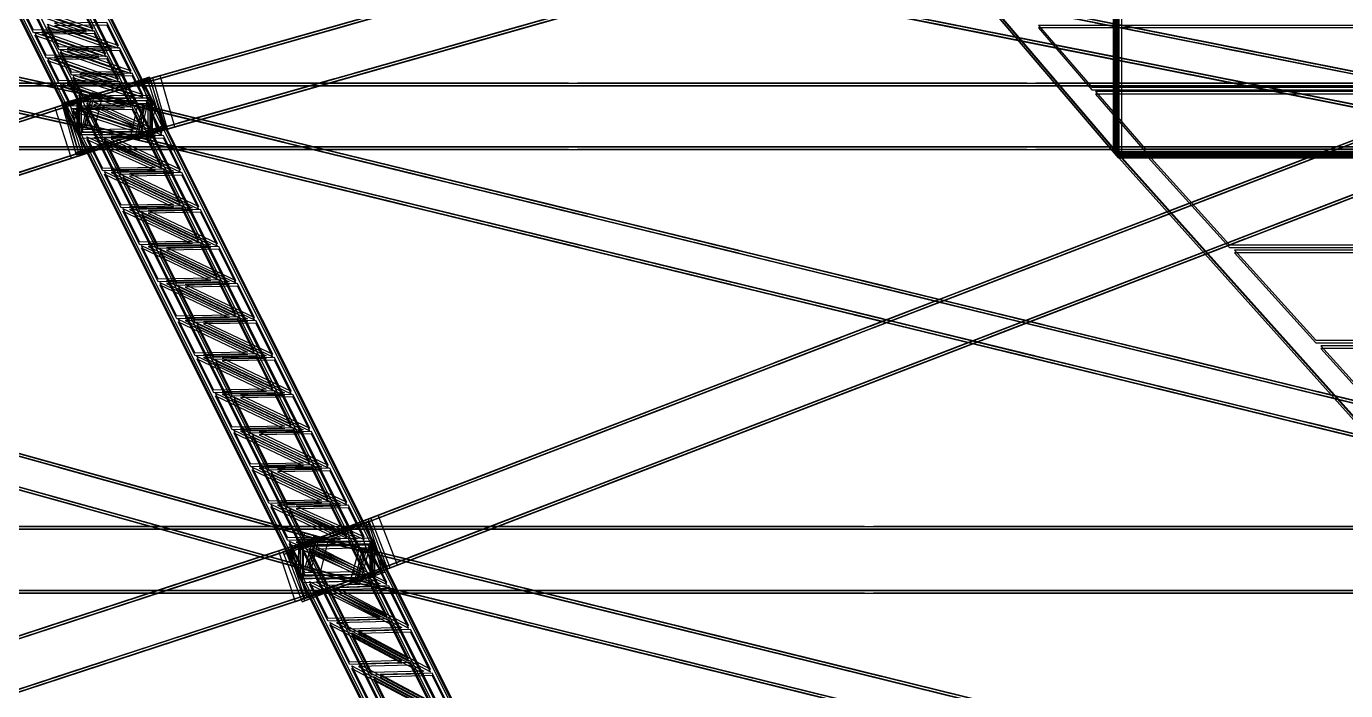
# Model space of a CAD drawing. Header units: millimetres. Extents: x -52000 to 48850, y -48850 to 51750.
# Drawn here: x 7721 to 15635, y -19948 to -15960 of the extents above; entities that cross this region are included whole.
import ezdxf

# ---------------------------------------------------------------- set-up
doc = ezdxf.new("R2010")
doc.units = ezdxf.units.MM
doc.layers.add('D-STR-STRC', color=7, linetype='Continuous', lineweight=25)

msp = doc.modelspace()

# ---------------------------------------------------------------- linework, layer by layer
at = {"layer": 'D-STR-STRC'}
for points in [[(16711.3, -16711.3), (16711.3, -14240.5), (14240.5, -14240.5), (14240.5, -16711.3)], [(16719.9, -16719.9), (16719.9, -14247.8), (14247.8, -14247.8), (14247.8, -16719.9)], [(14256.3, -14256.3), (14256.3, -16729.9), (14276.3, -16729.9), (14276.3, -14256.3)], [(16729.2, -16729.2), (16729.2, -14257), (14257, -14257), (14257, -16729.2)], [(16740.3, -16740.3), (16740.3, -14265.2), (14265.2, -14265.2), (14265.2, -16740.3)], [(16740.3, -16740.3), (16740.3, -14266.9), (14266.9, -14266.9), (14266.9, -16740.3)], [(14271.8, -14271.8), (14271.8, -16749.6), (14291.8, -16749.6), (14291.8, -14271.8)], [(16748.9, -16748.9), (16748.9, -14272.5), (14272.5, -14272.5), (14272.5, -16748.9)], [(7932.5, -16423.8), (8480.1, -16268.3), (14905.4, -14443.7), (14357.8, -14599.2)], [(7936.9, -16439.2), (8484.5, -16283.7), (14909.8, -14459.1), (14362.2, -14614.6)], [(8441.1, -16451.1), (8097.3, -16375.1), (-152.7, -14550.4), (191.1, -14626.5)], [(8444.6, -16435.5), (8100.8, -16359.5), (-149.2, -14534.8), (194.6, -14610.9)], [(16684.6, -16446), (16350.1, -16379.4), (7187.8, -14554.8), (7522.3, -14621.4)], [(16687.8, -16430.3), (16353.3, -16363.7), (7190.9, -14539.1), (7525.4, -14605.7)], [(8469.5, -16388.9), (8030.5, -16393.2), (7118.2, -14568.5), (7557.1, -14564.3)], [(8469.5, -16404.8), (8030.5, -16409), (7118.2, -14584.4), (7557.1, -14580.1)], [(8399.2, -16640.5), (8055.4, -16564.5), (-194.6, -14739.8), (149.2, -14815.9)], [(8402.7, -16624.9), (8058.9, -16548.9), (-191.1, -14724.2), (152.7, -14800.3)], [(8469.5, -16591), (8030.5, -16595.2), (7118.2, -14770.6), (7557.1, -14766.3)], [(8469.5, -16606.8), (8030.5, -16611.1), (7118.2, -14786.4), (7557.1, -14782.2)], [(16646.7, -16636.3), (16312.2, -16569.7), (7149.9, -14745), (7484.4, -14811.6)], [(16649.9, -16620.6), (16315.4, -16554), (7153, -14729.3), (7487.5, -14795.9)], [(8015.5, -16716.3), (8563.1, -16560.8), (14988.5, -14736.1), (14440.9, -14891.6)], [(8019.9, -16731.7), (8567.5, -16576.2), (14992.9, -14751.5), (14445.3, -14907)], [(14271.8, -16733.8), (16749.6, -16733.8), (15560.4, -15544.5), (13260.9, -15544.5)], [(14271.8, -16749.6), (16749.6, -16749.6), (15560.4, -15560.4), (13260.9, -15560.4)], [(9609.3, -15964.3), (10100.8, -15824.7), (10541.4, -15699.6)], [(10223.4, -16089.3), (10714.9, -15949.7), (11155.5, -15824.6)], [(10242.1, -16084), (10682.8, -15958.8), (11174.3, -15819.3)], [(13509.2, -16011.5), (13274.3, -15964.7), (12568, -15824)], [(13512.3, -15995.8), (13277.4, -15949), (12571.1, -15808.3)], [(13519.3, -16013.5), (12813, -15872.8), (12578, -15826)], [(13522.4, -15997.8), (12816.1, -15857.1), (12581.2, -15810.3)], [(14310.6, -15973.2), (14075.7, -15926.5), (13369.4, -15785.8)], [(14320.7, -15975.3), (13614.4, -15834.6), (13379.5, -15787.8)], [(8078.7, -15979.8), (7764.4, -15982.8), (7695.3, -15844.6)], [(8078.7, -15995.6), (7764.4, -15998.6), (7695.3, -15860.4)], [(8120.4, -15973.1), (8051.3, -15834.9), (7737.1, -15837.9)], [(8120.4, -15988.9), (8051.3, -15850.7), (7737.1, -15853.8)], [(9069.5, -16101), (9561, -15961.4), (10001.6, -15836.3)], [(9073.8, -16116.4), (9565.3, -15976.8), (10006, -15851.6)], [(9088.2, -16095.6), (9528.8, -15970.5), (10020.3, -15830.9)], [(9092.6, -16111), (9533.2, -15985.9), (10024.7, -15846.3)], [(10227.8, -16104.7), (10719.3, -15965.1), (11159.9, -15840)], [(10246.5, -16099.4), (10687.2, -15974.2), (11178.6, -15834.7)], [(8196.5, -16125.1), (8127.4, -15986.9), (7813.1, -15990)], [(8230.7, -16081.8), (7916.5, -16084.9), (7847.4, -15946.7)], [(8230.7, -16097.7), (7916.5, -16100.7), (7847.4, -15962.5)], [(8272.5, -16075.2), (8203.4, -15937), (7889.2, -15940)], [(8272.5, -16091), (8203.4, -15952.8), (7889.2, -15955.9)], [(8552.8, -16247.7), (8993.4, -16122.6), (9484.9, -15983)], [(9688, -16241.3), (10179.5, -16101.8), (10620.1, -15976.6)], [(9706.7, -16236), (10147.3, -16110.9), (10638.8, -15971.3)], [(9711.1, -16251.4), (10151.7, -16126.3), (10643.2, -15986.7)], [(14272.7, -16163.5), (14037.8, -16116.7), (13331.5, -15976.1)], [(14275.8, -16147.8), (14040.9, -16101), (13334.6, -15960.4)], [(14282.8, -16165.5), (13576.5, -16024.9), (13341.6, -15978.1)], [(14285.9, -16149.8), (13579.6, -16009.2), (13344.7, -15962.4)], [(14113, -16324.5), (16151.2, -16324.5), (15784.8, -15953.8), (13793.6, -15953.8)], [(14113, -16340.3), (16151.2, -16340.3), (15784.8, -15969.6), (13793.6, -15969.6)], [(15074.1, -16125.3), (14839.2, -16078.5), (14132.9, -15937.9)], [(15077.3, -16109.6), (14842.3, -16062.8), (14136, -15922.2)], [(15084.2, -16127.3), (14377.9, -15986.6), (14143, -15939.9)], [(15087.4, -16111.6), (14381.1, -15971), (14146.1, -15924.2)], [(8154.7, -16131.8), (7840.4, -16134.8), (7771.4, -15996.7)], [(8154.7, -16147.7), (7840.4, -16150.7), (7771.4, -16012.5)], [(8196.5, -16141), (8127.4, -16002.8), (7813.1, -16005.8)], [(8534, -16253), (9025.5, -16113.4), (9466.2, -15988.3)], [(8538.4, -16268.4), (9029.9, -16128.8), (9470.5, -16003.7)], [(8557.1, -16263.1), (8997.8, -16138), (9489.3, -15998.4)], [(9692.3, -16256.7), (10183.8, -16117.2), (10624.5, -15992)], [(8272.5, -16277.2), (8203.4, -16139), (7889.2, -16142)], [(8306.7, -16233.9), (7992.5, -16236.9), (7923.4, -16098.7)], [(8306.7, -16249.7), (7992.5, -16252.8), (7923.4, -16114.6)], [(8348.5, -16227.2), (8279.4, -16089), (7965.2, -16092.1)], [(8348.5, -16243.1), (8279.4, -16104.9), (7965.2, -16107.9)], [(8030.5, -16396), (8490.1, -16265.5), (8930.7, -16140.4)], [(8049.2, -16390.7), (8489.8, -16265.6), (8949.4, -16135)], [(9152.5, -16393.4), (9644, -16253.8), (10084.7, -16128.7)], [(9156.9, -16408.8), (9648.4, -16269.2), (10089, -16144.1)], [(9171.2, -16388.1), (9611.9, -16262.9), (10103.4, -16123.4)], [(9175.6, -16403.5), (9616.3, -16278.3), (10107.7, -16138.8)], [(15036.3, -16315.6), (14801.3, -16268.8), (14095, -16128.1)], [(15039.4, -16299.9), (14804.4, -16253.1), (14098.1, -16112.4)], [(15046.3, -16317.6), (14340, -16176.9), (14105.1, -16130.1)], [(15049.5, -16301.9), (14343.2, -16161.2), (14108.2, -16114.4)], [(15837.7, -16277.4), (15602.7, -16230.6), (14896.4, -16089.9)], [(15840.8, -16261.7), (15605.8, -16214.9), (14899.6, -16074.2)], [(15847.8, -16279.4), (15141.5, -16138.7), (14906.5, -16091.9)], [(15850.9, -16263.7), (15144.6, -16123), (14909.6, -16076.2)], [(8321.8, -16408.3), (8080.3, -16354.9), (7484.6, -16223.2)], [(8230.7, -16283.9), (7916.5, -16286.9), (7847.4, -16148.7)], [(8230.7, -16299.7), (7916.5, -16302.7), (7847.4, -16164.6)], [(8272.5, -16293), (8203.4, -16154.8), (7889.2, -16157.9)], [(8034.8, -16411.4), (8494.4, -16280.9), (8935.1, -16155.8)], [(8053.6, -16406.1), (8494.2, -16281), (8953.8, -16150.4)], [(-308.1, -19094.4), (209.8, -18927.3), (8459.8, -16264.2), (7941.9, -16431.3)], [(-303.1, -19109.7), (214.7, -18942.5), (8464.7, -16279.4), (7946.9, -16446.5)], [(5527.5, -16300), (5527.5, -16300), (8222.5, -16300), (8222.5, -16300)], [(7323.1, -16631.1), (7924.2, -16437), (8340.9, -16302.5)], [(7337, -16626.6), (7753.7, -16492.1), (8354.7, -16298.1)], [(8318.3, -16424), (8076.8, -16370.6), (7481.1, -16238.8)], [(8331.2, -16426.8), (7735.5, -16295.1), (7494, -16241.6)], [(8334.7, -16411.2), (7739, -16279.4), (7497.5, -16226)], [(7891.8, -16447.5), (7990.1, -16752), (8508, -16584.9), (8409.7, -16280.3)], [(8306.7, -16435.9), (7992.5, -16439), (7923.4, -16300.8)], [(7932.5, -16423.8), (8019.9, -16731.7), (8567.5, -16576.2), (8480.1, -16268.3)], [(7941.9, -16431.3), (8040.2, -16735.8), (8558.1, -16568.7), (8459.8, -16264.2)], [(8348.5, -16429.2), (8279.4, -16291.1), (7965.2, -16294.1)], [(7976.5, -16411.4), (8063.9, -16719.2), (8611.5, -16563.7), (8524.1, -16255.8)], [(8377.7, -16375.9), (8063.5, -16378.9), (7999.4, -16250.8)], [(8377.7, -16391.7), (8063.5, -16394.8), (7999.4, -16266.6)], [(8419.5, -16369.2), (8355.4, -16241.1), (8041.2, -16244.1)], [(8419.5, -16385.1), (8355.4, -16256.9), (8041.2, -16260)], [(8277.5, -16300), (8277.5, -16300), (10972.5, -16300), (10972.5, -16300)], [(8443.6, -16269.4), (8541.9, -16573.9), (8558.1, -16568.7), (8459.8, -16264.2)], [(8463, -16273.2), (8550.4, -16581), (8567.5, -16576.2), (8480.1, -16268.3)], [(8617.1, -16545.5), (9108.6, -16405.9), (9549.2, -16280.7)], [(8621.4, -16560.8), (9112.9, -16421.3), (9553.6, -16296.1)], [(8635.8, -16540.1), (9076.4, -16415), (9567.9, -16275.4)], [(8640.2, -16555.5), (9080.8, -16430.4), (9572.3, -16290.8)], [(9260.2, -19115.4), (9788, -18912.2), (16706.4, -16249.1), (16178.6, -16452.3)], [(9265.9, -19130.3), (9793.8, -18927.2), (16712.2, -16264), (16184.3, -16467.2)], [(11027.5, -16300), (11027.5, -16300), (13722.5, -16300), (13722.5, -16300)], [(13777.5, -16300), (13777.5, -16300), (16400, -16300), (16400, -16300)], [(15799.8, -16467.6), (15564.8, -16420.8), (14858.5, -16280.2)], [(15802.9, -16451.9), (15568, -16405.1), (14861.7, -16264.5)], [(15809.9, -16469.6), (15103.6, -16329), (14868.6, -16282.2)], [(15813, -16453.9), (15106.7, -16313.3), (14871.7, -16266.5)], [(-16500, -16316), (-16500, -16316), (16500, -16316), (16500, -16316)], [(9770.3, -19123.2), (9440.4, -19031.5), (-141.1, -16368.4), (188.8, -16460.1)], [(9774.6, -19107.8), (9444.7, -19016.1), (-136.8, -16353), (193.1, -16444.7)], [(5527.5, -16316), (5527.5, -16316), (8222.5, -16316), (8222.5, -16316)], [(7328, -16646.3), (7929.1, -16452.3), (8345.8, -16317.8)], [(7341.9, -16641.8), (7758.6, -16507.3), (8359.7, -16313.3)], [(8306.7, -16451.8), (7992.5, -16454.8), (7923.4, -16316.6)], [(8348.5, -16445.1), (8279.4, -16306.9), (7965.2, -16309.9)], [(8346, -16628.8), (8391.4, -16423.7), (8047.5, -16347.7), (8002.2, -16552.7)], [(8462.5, -16592.9), (8462.5, -16375.1), (8023.6, -16379.3), (8023.6, -16597.2)], [(8071.8, -16568.1), (8117.1, -16363.1), (8100.8, -16359.5), (8055.4, -16564.5)], [(8399.2, -16640.5), (8444.6, -16435.5), (8100.8, -16359.5), (8055.4, -16564.5)], [(8081.1, -16566.9), (8130.9, -16362.9), (8115.8, -16359.2), (8066, -16563.2)], [(8384.2, -16640.8), (8434, -16436.8), (8115.8, -16359.2), (8066, -16563.2)], [(19343.4, -19115.5), (19025.1, -19037.8), (8112, -16374.7), (8430.2, -16452.4)], [(19347.1, -19100), (19028.9, -19022.3), (8115.8, -16359.2), (8434, -16436.8)], [(8445, -16655.7), (8494.8, -16451.7), (8176.6, -16374), (8126.8, -16578)], [(8277.5, -16316), (8277.5, -16316), (10972.5, -16316), (10972.5, -16316)], [(11027.5, -16316), (11027.5, -16316), (13722.5, -16316), (13722.5, -16316)], [(13777.5, -16316), (13777.5, -16316), (16400, -16316), (16400, -16316)], [(14433.3, -16696.1), (16518.5, -16696.1), (16176.6, -16350.2), (14135.2, -16350.2)], [(14433.3, -16712), (16518.5, -16712), (16176.6, -16366.1), (14135.2, -16366.1)], [(8276.4, -16613.4), (8034.9, -16560), (7439.2, -16428.2)], [(8279.9, -16597.8), (8038.4, -16544.4), (7442.7, -16412.6)], [(8289.3, -16616.2), (7693.6, -16484.5), (7452.1, -16431.1)], [(8292.8, -16600.6), (7697.1, -16468.9), (7455.6, -16415.4)], [(7932.5, -16423.8), (8019.9, -16731.7), (8037, -16726.8), (7949.6, -16419)], [(7941.9, -16431.3), (8040.2, -16735.8), (8056.4, -16730.6), (7958.1, -16426.1)], [(8377.7, -16577.9), (8063.5, -16581), (7999.4, -16452.8)], [(8469.5, -16606.8), (8469.5, -16388.9), (8030.5, -16393.2), (8030.5, -16611.1)], [(8050.5, -16610.9), (8050.5, -16393), (8030.5, -16393.2), (8030.5, -16611.1)], [(9800.6, -19051.2), (9362.5, -19058.9), (8031, -16395.8), (8469, -16388.1)], [(8469, -16604.2), (8469, -16388.1), (8031, -16395.8), (8031, -16611.9)], [(8050.9, -16611.5), (8050.9, -16395.4), (8031, -16395.8), (8031, -16611.9)], [(9800.6, -19067), (9362.5, -19074.6), (8031, -16411.5), (8469, -16403.8)], [(8478.3, -16622.8), (8478.3, -16406.7), (8040.3, -16414.4), (8040.3, -16630.5)], [(8419.5, -16571.2), (8355.4, -16443.1), (8041.2, -16446.1)], [(8419.5, -16587.1), (8355.4, -16459), (8041.2, -16462)], [(8492.8, -16606.4), (8179.2, -16611.9), (8084.3, -16422)], [(8492.8, -16622.1), (8179.2, -16627.6), (8084.3, -16437.8)], [(8113.5, -16688.5), (8573.1, -16557.9), (9013.8, -16432.8)], [(8117.9, -16703.8), (8577.5, -16573.3), (9018.1, -16448.2)], [(8533.4, -16597.2), (8438.5, -16407.4), (8124.9, -16412.9)], [(8533.4, -16613), (8438.5, -16423.1), (8124.9, -16428.6)], [(8132.2, -16683.1), (8572.9, -16558), (9032.5, -16427.5)], [(8136.6, -16698.5), (8577.2, -16573.4), (9036.9, -16442.9)], [(9258.5, -16654.5), (9035, -16600), (8230.4, -16403.6)], [(9262.3, -16639), (9038.8, -16584.4), (8234.2, -16388.1)], [(9265.3, -16656.1), (8460.7, -16459.8), (8237.2, -16405.3)], [(9269.1, -16640.6), (8464.5, -16444.3), (8241, -16389.7)], [(8384.2, -16640.8), (8434, -16436.8), (8418.9, -16433.1), (8369.1, -16637.1)], [(8399.2, -16640.5), (8444.6, -16435.5), (8428.2, -16431.9), (8382.9, -16636.9)], [(8469, -16604.2), (8469, -16388.1), (8449.1, -16388.5), (8449.1, -16604.6)], [(8469.5, -16606.8), (8469.5, -16388.9), (8449.5, -16389.1), (8449.5, -16607)], [(16521.8, -16611.4), (16286.9, -16564.6), (15622.1, -16432.2)], [(16524.9, -16595.7), (16290, -16548.9), (15625.2, -16416.5)], [(16531.9, -16613.4), (15867.1, -16481), (15632.2, -16434.2)], [(9722.7, -19294.7), (9392.8, -19203), (-188.8, -16539.9), (141.1, -16631.6)], [(8377.7, -16593.8), (8063.5, -16596.8), (7999.4, -16468.7)], [(9369.4, -19399.1), (9897.2, -19195.9), (16815.7, -16532.8), (16287.8, -16736)], [(15090.2, -16871.2), (15623, -16666.1), (16047.8, -16502.6)], [(15095.9, -16886.2), (15628.8, -16681.1), (16053.5, -16517.6)], [(15107.6, -16864.5), (15532.4, -16701), (16065.3, -16495.9)], [(15113.4, -16879.5), (15538.1, -16716), (16071, -16510.8)], [(-214.7, -19383.7), (303.1, -19216.6), (8553.1, -16553.5), (8035.3, -16720.6)], [(-209.8, -19399), (308.1, -19231.8), (8558.1, -16568.7), (8040.2, -16735.8)], [(9718.4, -19310.1), (9388.5, -19218.4), (-193.1, -16555.3), (136.8, -16647)], [(7416.5, -16920.4), (8017.6, -16726.3), (8434.3, -16591.8)], [(7421.4, -16935.6), (8022.5, -16741.6), (8439.2, -16607.1)], [(7430.4, -16915.9), (7847.1, -16781.4), (8448.1, -16587.4)], [(7435.3, -16931.1), (7852, -16796.6), (8453, -16602.6)], [(9800.6, -19251.7), (9362.5, -19259.3), (8031, -16596.2), (8469, -16588.5)], [(9800.6, -19267.4), (9362.5, -19275), (8031, -16611.9), (8469, -16604.2)], [(19297.4, -19304), (18979.1, -19226.3), (8066, -16563.2), (8384.2, -16640.8)], [(19301.2, -19288.4), (18982.9, -19210.8), (8069.8, -16547.6), (8388, -16625.3)], [(8533.4, -16797.7), (8438.5, -16607.8), (8124.9, -16613.3)], [(9212.5, -16843), (8989, -16788.4), (8184.5, -16592.1)], [(9216.3, -16827.4), (8992.8, -16772.9), (8188.2, -16576.5)], [(9219.3, -16844.6), (8414.7, -16648.3), (8191.2, -16593.7)], [(9223.1, -16829.1), (8418.5, -16632.7), (8195, -16578.2)], [(8644.4, -16819.2), (8542.7, -16615.9), (8229.1, -16621.3)], [(10168, -16876.4), (9944.4, -16821.9), (9095.8, -16614.8)], [(10171.7, -16860.9), (9948.2, -16806.3), (9099.6, -16599.2)], [(10174.7, -16878.1), (9326.1, -16671), (9102.5, -16616.4)], [(10178.5, -16862.5), (9329.9, -16655.4), (9106.3, -16600.9)], [(9375.1, -19414), (9903, -19210.9), (16821.4, -16547.7), (16293.6, -16750.9)], [(-16500, -16684), (-16500, -16684), (16500, -16684), (16500, -16684)], [(5527.5, -16684), (5527.5, -16684), (8222.5, -16684), (8222.5, -16684)], [(8492.8, -16806.8), (8179.2, -16812.3), (8084.3, -16622.5)], [(8492.8, -16822.5), (8179.2, -16828), (8084.3, -16638.2)], [(8533.4, -16813.4), (8438.5, -16623.5), (8124.9, -16629)], [(8603.8, -16828.3), (8290.1, -16833.8), (8188.5, -16630.5)], [(8603.8, -16844), (8290.1, -16849.5), (8188.5, -16646.2)], [(8644.4, -16834.9), (8542.7, -16631.6), (8229.1, -16637)], [(8277.5, -16684), (8277.5, -16684), (10972.5, -16684), (10972.5, -16684)], [(11027.5, -16684), (11027.5, -16684), (13722.5, -16684), (13722.5, -16684)], [(13777.5, -16684), (13777.5, -16684), (16400, -16684), (16400, -16684)], [(5527.5, -16700), (5527.5, -16700), (8222.5, -16700), (8222.5, -16700)], [(8277.5, -16700), (8277.5, -16700), (10972.5, -16700), (10972.5, -16700)], [(11027.5, -16700), (11027.5, -16700), (13722.5, -16700), (13722.5, -16700)], [(13777.5, -16700), (13777.5, -16700), (16400, -16700), (16400, -16700)], [(16823.6, -19581.5), (19597.2, -19581.5), (16729.9, -16714.2), (14256.3, -16714.2)], [(16823.6, -19597.2), (19597.2, -19597.2), (16729.9, -16729.9), (14256.3, -16729.9)], [(14939.1, -17271.1), (17102.6, -17271.1), (16566.3, -16730.8), (14451.2, -16730.8)], [(14939.1, -17286.8), (17102.6, -17286.8), (16566.3, -16746.5), (14451.2, -16746.5)], [(14513.6, -17093.2), (15046.5, -16888.1), (15471.3, -16724.6)], [(14519.4, -17108.1), (15052.3, -16903), (15477, -16739.5)], [(14531.1, -17086.4), (14955.9, -16922.9), (15488.7, -16717.8)], [(14536.9, -17101.4), (14961.6, -16937.9), (15494.5, -16732.8)], [(6729, -17142.3), (7366.4, -16936.5), (7783.1, -16802)], [(6733.9, -17157.5), (7371.3, -16951.8), (7788, -16817.3)], [(6742.9, -17137.8), (7159.6, -17003.3), (7797, -16797.6)], [(6747.8, -17153), (7164.5, -17018.5), (7801.9, -16812.8)], [(8603.8, -17028.7), (8290.1, -17034.2), (8188.5, -16830.9)], [(8603.8, -17044.5), (8290.1, -17049.9), (8188.5, -16846.6)], [(8644.4, -17019.6), (8542.7, -16816.3), (8229.1, -16821.7)], [(8644.4, -17035.3), (8542.7, -16832), (8229.1, -16837.5)], [(8714.7, -17050.3), (8401.1, -17055.7), (8299.5, -16852.4)], [(8755.4, -17041.1), (8653.7, -16837.8), (8340.1, -16843.3)], [(8755.4, -17056.8), (8653.7, -16853.5), (8340.1, -16859)], [(10122, -17064.9), (9898.4, -17010.3), (9049.8, -16803.3)], [(10125.8, -17049.4), (9902.2, -16994.8), (9053.6, -16787.7)], [(10128.7, -17066.5), (9280.1, -16859.4), (9056.5, -16804.9)], [(10132.5, -17051), (9283.9, -16843.9), (9060.3, -16789.4)], [(11077.4, -17098.4), (10853.8, -17043.8), (10005.2, -16836.7)], [(11081.2, -17082.8), (10857.6, -17028.3), (10009, -16821.2)], [(11084.1, -17100), (10235.5, -16892.9), (10012, -16838.4)], [(11087.9, -17084.5), (10239.3, -16877.4), (10015.8, -16822.8)], [(15199.4, -17154.9), (15732.3, -16949.8), (16157, -16786.3)], [(15205.1, -17169.9), (15738, -16964.8), (16162.7, -16801.3)], [(15216.9, -17148.2), (15641.6, -16984.7), (16174.5, -16779.6)], [(15222.6, -17163.2), (15647.3, -16999.7), (16180.2, -16794.5)], [(8714.7, -17066), (8401.1, -17071.5), (8299.5, -16868.1)], [(11035.2, -17271.3), (10811.7, -17216.7), (9963, -17009.6)], [(11041.9, -17272.9), (10193.3, -17065.8), (9969.8, -17011.3)], [(13937.1, -17315.1), (14470, -17110), (14894.7, -16946.5)], [(13942.9, -17330), (14475.7, -17124.9), (14900.5, -16961.4)], [(13954.6, -17308.4), (14379.3, -17144.9), (14912.2, -16939.8)], [(13960.3, -17323.3), (14385.1, -17159.8), (14917.9, -16954.7)], [(14622.9, -17376.9), (15155.7, -17171.8), (15580.5, -17008.3)], [(14640.3, -17370.2), (15065.1, -17206.7), (15597.9, -17001.5)], [(8714.7, -17250.7), (8401.1, -17256.1), (8299.5, -17052.8)], [(8714.7, -17266.4), (8401.1, -17271.9), (8299.5, -17068.5)], [(8755.4, -17241.5), (8653.7, -17038.2), (8340.1, -17043.7)], [(8755.4, -17257.2), (8653.7, -17053.9), (8340.1, -17059.4)], [(8825.7, -17272.2), (8512.1, -17277.7), (8410.4, -17074.3)], [(8825.7, -17287.9), (8512.1, -17293.4), (8410.4, -17090.1)], [(8866.3, -17263), (8764.7, -17059.7), (8451, -17065.2)], [(8866.3, -17278.7), (8764.7, -17075.4), (8451, -17080.9)], [(11031.4, -17286.8), (10807.9, -17232.3), (9959.2, -17025.2)], [(11038.1, -17288.5), (10189.5, -17081.4), (9966, -17026.8)], [(11986.8, -17320.3), (11763.3, -17265.7), (10914.6, -17058.6)], [(11990.6, -17304.7), (11767.1, -17250.2), (10918.4, -17043.1)], [(11993.5, -17321.9), (11144.9, -17114.8), (10921.4, -17060.3)], [(11997.3, -17306.4), (11148.7, -17099.3), (10925.2, -17044.7)], [(14628.6, -17391.8), (15161.5, -17186.7), (15586.2, -17023.2)], [(14646.1, -17385.1), (15070.8, -17221.6), (15603.7, -17016.5)], [(13360.6, -17537), (13893.4, -17331.9), (14318.2, -17168.4)], [(13378, -17530.3), (13802.8, -17366.8), (14335.6, -17161.7)], [(11940.8, -17508.8), (11717.3, -17454.2), (10868.7, -17247.1)], [(11944.6, -17493.2), (11721.1, -17438.7), (10872.4, -17231.6)], [(11947.6, -17510.4), (11098.9, -17303.3), (10875.4, -17248.8)], [(11951.3, -17494.9), (11102.7, -17287.8), (10879.2, -17233.2)], [(13366.3, -17552), (13899.2, -17346.8), (14323.9, -17183.3)], [(13383.8, -17545.2), (13808.5, -17381.7), (14341.4, -17176.6)], [(14046.3, -17598.8), (14579.2, -17393.7), (15003.9, -17230.2)], [(14052.1, -17613.7), (14584.9, -17408.6), (15009.7, -17245.1)], [(14063.8, -17592.1), (14488.5, -17428.6), (15021.4, -17223.5)], [(14069.5, -17607), (14494.3, -17443.5), (15027.1, -17238.4)], [(8825.7, -17472.6), (8512.1, -17478.1), (8410.4, -17274.7)], [(8825.7, -17488.3), (8512.1, -17493.8), (8410.4, -17290.5)], [(8866.3, -17463.4), (8764.7, -17260.1), (8451, -17265.6)], [(8866.3, -17479.2), (8764.7, -17275.8), (8451, -17281.3)], [(8936.7, -17494.1), (8623, -17499.6), (8521.4, -17296.3)], [(8936.7, -17509.8), (8623, -17515.3), (8521.4, -17312)], [(8977.3, -17485), (8875.6, -17281.6), (8562, -17287.1)], [(8977.3, -17500.7), (8875.6, -17297.4), (8562, -17302.8)], [(12896.2, -17542.2), (12672.7, -17487.7), (11824.1, -17280.6)], [(12900, -17526.7), (12676.5, -17472.1), (11827.9, -17265)], [(12903, -17543.9), (12054.3, -17336.8), (11830.8, -17282.2)], [(12906.8, -17528.3), (12058.1, -17321.2), (11834.6, -17266.7)], [(15457, -17844.6), (17671.7, -17844.6), (17135.4, -17304.2), (14969, -17304.2)], [(15457, -17860.3), (17671.7, -17860.3), (17135.4, -17319.9), (14969, -17319.9)], [(12784, -17759), (13316.9, -17553.8), (13741.6, -17390.3)], [(12789.8, -17773.9), (13322.6, -17568.8), (13747.4, -17405.3)], [(12801.5, -17752.2), (13226.2, -17588.7), (13759.1, -17383.6)], [(12807.2, -17767.2), (13232, -17603.7), (13764.9, -17398.5)], [(8977.3, -17685.4), (8875.6, -17482), (8562, -17487.5)], [(12850.2, -17730.7), (12626.7, -17676.1), (11778.1, -17469)], [(12854, -17715.1), (12630.5, -17660.6), (11781.9, -17453.5)], [(12857, -17732.3), (12008.4, -17525.2), (11784.8, -17470.7)], [(12860.8, -17716.8), (12012.1, -17509.7), (11788.6, -17455.1)], [(13809.5, -17748.6), (13585.9, -17694), (12737.3, -17487)], [(13816.2, -17750.2), (12967.6, -17543.1), (12744, -17488.6)], [(13469.8, -17820.7), (14002.6, -17615.6), (14427.4, -17452.1)], [(13475.5, -17835.7), (14008.4, -17630.5), (14433.1, -17467)], [(13487.2, -17814), (13912, -17650.5), (14444.9, -17445.4)], [(13493, -17828.9), (13917.7, -17665.4), (14450.6, -17460.3)], [(8936.7, -17694.5), (8623, -17700), (8521.4, -17496.7)], [(8936.7, -17710.2), (8623, -17715.7), (8521.4, -17512.4)], [(8977.3, -17701.1), (8875.6, -17497.8), (8562, -17503.2)], [(9047.6, -17716), (8734, -17721.5), (8632.3, -17518.2)], [(9047.6, -17731.8), (8734, -17737.2), (8632.3, -17533.9)], [(9088.3, -17706.9), (8986.6, -17503.6), (8673, -17509)], [(9088.3, -17722.6), (8986.6, -17519.3), (8673, -17524.8)], [(13805.7, -17764.1), (13582.1, -17709.6), (12733.5, -17502.5)], [(13812.4, -17765.8), (12963.8, -17558.7), (12740.2, -17504.1)], [(12207.5, -17980.9), (12740.4, -17775.8), (13165.1, -17612.3)], [(12213.2, -17995.8), (12746.1, -17790.7), (13170.9, -17627.2)], [(12225, -17974.2), (12649.7, -17810.7), (13182.6, -17605.5)], [(12230.7, -17989.1), (12655.5, -17825.6), (13188.3, -17620.5)], [(9047.6, -17916.4), (8734, -17921.9), (8632.3, -17718.6)], [(9088.3, -17907.3), (8986.6, -17704), (8673, -17709.4)], [(9088.3, -17923), (8986.6, -17719.7), (8673, -17725.2)], [(9199.2, -17928.8), (9097.6, -17725.5), (8783.9, -17731)], [(13759.7, -17952.6), (13536.1, -17898.1), (12687.5, -17691)], [(13763.5, -17937.1), (13539.9, -17882.5), (12691.3, -17675.4)], [(13766.4, -17954.2), (12917.8, -17747.2), (12694.2, -17692.6)], [(13770.2, -17938.7), (12921.6, -17731.6), (12698, -17677.1)], [(12893.2, -18042.7), (13426.1, -17837.5), (13850.9, -17674)], [(12899, -18057.6), (13431.9, -17852.5), (13856.6, -17689)], [(12910.7, -18035.9), (13335.5, -17872.4), (13868.3, -17667.3)], [(12916.5, -18050.9), (13341.2, -17887.4), (13874.1, -17682.3)], [(14715.1, -17986.1), (14491.6, -17931.5), (13642.9, -17724.4)], [(14718.9, -17970.5), (14495.4, -17916), (13646.7, -17708.9)], [(14721.8, -17987.7), (13873.2, -17780.6), (13649.7, -17726.1)], [(14725.6, -17972.2), (13877, -17765.1), (13653.5, -17710.5)], [(9047.6, -17932.2), (8734, -17937.6), (8632.3, -17734.3)], [(9158.6, -17938), (8845, -17943.4), (8743.3, -17740.1)], [(9158.6, -17953.7), (8845, -17959.2), (8743.3, -17755.8)], [(9199.2, -17944.5), (9097.6, -17741.2), (8783.9, -17746.7)], [(11631, -18202.8), (12163.8, -17997.7), (12588.6, -17834.2)], [(11636.7, -18217.7), (12169.6, -18012.6), (12594.3, -17849.1)], [(11648.4, -18196.1), (12073.2, -18032.6), (12606, -17827.5)], [(11654.2, -18211), (12078.9, -18047.5), (12611.8, -17842.4)], [(15974.8, -18418), (18240.8, -18418), (17704.5, -17877.7), (15486.9, -17877.7)], [(9158.6, -18138.4), (8845, -18143.8), (8743.3, -17940.5)], [(9158.6, -18154.1), (8845, -18159.6), (8743.3, -17956.2)], [(9199.2, -18129.2), (9097.6, -17925.9), (8783.9, -17931.4)], [(9199.2, -18144.9), (9097.6, -17941.6), (8783.9, -17947.1)], [(9269.6, -18159.9), (8955.9, -18165.4), (8854.3, -17962)], [(9310.2, -18150.7), (9208.5, -17947.4), (8894.9, -17952.9)], [(9310.2, -18166.5), (9208.5, -17963.1), (8894.9, -17968.6)], [(12316.7, -18264.6), (12849.6, -18059.5), (13274.3, -17896)], [(12322.5, -18279.5), (12855.3, -18074.4), (13280.1, -17910.9)], [(12334.2, -18257.9), (12758.9, -18094.4), (13291.8, -17889.2)], [(12339.9, -18272.8), (12764.7, -18109.3), (13297.5, -17904.2)], [(14669.1, -18174.5), (14445.6, -18120), (13596.9, -17912.9)], [(14672.9, -18159), (14449.4, -18104.4), (13600.7, -17897.4)], [(14675.8, -18176.2), (13827.2, -17969.1), (13603.7, -17914.5)], [(14679.6, -18160.6), (13831, -17953.5), (13607.5, -17899)], [(15624.5, -18208), (15401, -18153.4), (14552.4, -17946.4)], [(15628.3, -18192.4), (15404.8, -18137.9), (14556.2, -17930.8)], [(15631.3, -18209.6), (14782.6, -18002.5), (14559.1, -17948)], [(15635, -18194.1), (14786.4, -17987), (14562.9, -17932.5)], [(15974.8, -18433.8), (18240.8, -18433.8), (17704.5, -17893.4), (15486.9, -17893.4)], [(9269.6, -18175.6), (8955.9, -18181.1), (8854.3, -17977.8)], [(11054.4, -18424.7), (11587.3, -18219.6), (12012, -18056.1)], [(11060.2, -18439.7), (11593, -18234.5), (12017.8, -18071)], [(11071.9, -18418), (11496.6, -18254.5), (12029.5, -18049.4)], [(11077.6, -18432.9), (11502.4, -18269.4), (12035.2, -18064.3)], [(11740.2, -18486.5), (12273, -18281.4), (12697.8, -18117.9)], [(11757.6, -18479.8), (12182.4, -18316.3), (12715.2, -18111.2)], [(15582.3, -18380.9), (15358.8, -18326.4), (14510.2, -18119.3)], [(15589.1, -18382.6), (14740.4, -18175.5), (14516.9, -18120.9)], [(9269.6, -18360.3), (8955.9, -18365.8), (8854.3, -18162.5)], [(9269.6, -18376), (8955.9, -18381.5), (8854.3, -18178.2)], [(9310.2, -18351.1), (9208.5, -18147.8), (8894.9, -18153.3)], [(9310.2, -18366.9), (9208.5, -18163.5), (8894.9, -18169)], [(9380.5, -18381.8), (9066.9, -18387.3), (8965.2, -18184)], [(9380.5, -18397.5), (9066.9, -18403), (8965.2, -18199.7)], [(9421.1, -18372.7), (9319.5, -18169.3), (9005.9, -18174.8)], [(9421.1, -18388.4), (9319.5, -18185.1), (9005.9, -18190.5)], [(11745.9, -18501.4), (12278.8, -18296.3), (12703.5, -18132.8)], [(11763.4, -18494.7), (12188.1, -18331.2), (12721, -18126.1)], [(15578.5, -18396.5), (15355, -18341.9), (14506.4, -18134.8)], [(15585.3, -18398.1), (14736.6, -18191), (14513.1, -18136.5)], [(16533.9, -18429.9), (16310.4, -18375.4), (15461.8, -18168.3)], [(16537.7, -18414.4), (16314.2, -18359.8), (15465.6, -18152.7)], [(16540.7, -18431.6), (15692.1, -18224.5), (15468.5, -18169.9)], [(16544.5, -18416), (15695.8, -18208.9), (15472.3, -18154.4)], [(10477.9, -18646.7), (11010.8, -18441.5), (11435.5, -18278)], [(10495.4, -18639.9), (10920.1, -18476.4), (11453, -18271.3)], [(10483.6, -18661.6), (11016.5, -18456.5), (11441.3, -18293)], [(10501.1, -18654.9), (10925.8, -18491.4), (11458.7, -18286.3)], [(11163.6, -18708.4), (11696.5, -18503.3), (12121.2, -18339.8)], [(11169.4, -18723.4), (11702.2, -18518.3), (12127, -18354.8)], [(11181.1, -18701.7), (11605.8, -18538.2), (12138.7, -18333.1)], [(11186.8, -18716.7), (11611.6, -18553.2), (12144.5, -18348)], [(16488, -18618.4), (16264.4, -18563.8), (15415.8, -18356.7)], [(16491.7, -18602.8), (16268.2, -18548.3), (15419.6, -18341.2)], [(16494.7, -18620), (15646.1, -18412.9), (15422.5, -18358.4)], [(16498.5, -18604.5), (15649.9, -18397.4), (15426.3, -18342.8)], [(8091.3, -18656.6), (7859.6, -18592.1), (7116.9, -18385.7)], [(8095.6, -18641.1), (7863.9, -18576.7), (7121.2, -18370.3)], [(8101.6, -18659.4), (7358.9, -18453), (7127.2, -18388.6)], [(8105.8, -18644), (7363.2, -18437.6), (7131.5, -18373.2)], [(9380.5, -18582.2), (9066.9, -18587.7), (8965.2, -18384.4)], [(9380.5, -18597.9), (9066.9, -18603.4), (8965.2, -18400.1)], [(9421.1, -18573.1), (9319.5, -18369.8), (9005.9, -18375.2)], [(9421.1, -18588.8), (9319.5, -18385.5), (9005.9, -18390.9)], [(9491.5, -18603.7), (9177.9, -18609.2), (9076.2, -18405.9)], [(9491.5, -18619.5), (9177.9, -18624.9), (9076.2, -18421.6)], [(9532.1, -18594.6), (9430.5, -18391.3), (9116.8, -18396.7)], [(9532.1, -18610.3), (9430.5, -18407), (9116.8, -18412.5)], [(9901.4, -18868.6), (10434.2, -18663.5), (10859, -18500)], [(9907.1, -18883.5), (10440, -18678.4), (10864.7, -18514.9)], [(9918.8, -18861.9), (10343.6, -18698.4), (10876.4, -18493.3)], [(9924.6, -18876.8), (10349.3, -18713.3), (10882.2, -18508.2)], [(8039.4, -18843.5), (7807.6, -18779.1), (7065, -18572.6)], [(8043.6, -18828.1), (7811.9, -18763.6), (7069.3, -18557.2)], [(8049.6, -18846.3), (7306.9, -18639.9), (7075.2, -18575.5)], [(8053.9, -18830.9), (7311.2, -18624.5), (7079.5, -18560.1)], [(8894.1, -18863.1), (8662.3, -18798.7), (7919.7, -18592.2)], [(8904.3, -18865.9), (8161.6, -18659.5), (7929.9, -18595.1)], [(9532.1, -18795), (9430.5, -18591.7), (9116.8, -18597.2)], [(10587.1, -18930.4), (11120, -18725.3), (11544.7, -18561.8)], [(10592.8, -18945.3), (11125.7, -18740.2), (11550.5, -18576.7)], [(10604.6, -18923.6), (11029.3, -18760.1), (11562.2, -18555)], [(10610.3, -18938.6), (11035.1, -18775.1), (11567.9, -18570)], [(8889.8, -18878.5), (8658.1, -18814.1), (7915.4, -18607.7)], [(8900, -18881.3), (8157.3, -18674.9), (7925.6, -18610.5)], [(9491.5, -18804.2), (9177.9, -18809.6), (9076.2, -18606.3)], [(9491.5, -18819.9), (9177.9, -18825.4), (9076.2, -18622)], [(9532.1, -18810.7), (9430.5, -18607.4), (9116.8, -18612.9)], [(9602.5, -18825.7), (9288.8, -18831.2), (9187.2, -18627.8)], [(9602.5, -18841.4), (9288.8, -18846.9), (9187.2, -18643.6)], [(9643.1, -18816.5), (9541.4, -18613.2), (9227.8, -18618.7)], [(9643.1, -18832.2), (9541.4, -18628.9), (9227.8, -18634.4)], [(9356.5, -19078.3), (9857.7, -18885.4), (10282.4, -18721.9)], [(9362.2, -19093.3), (9863.4, -18900.3), (10288.2, -18736.8)], [(9373.9, -19071.6), (9798.7, -18908.1), (10299.9, -18715.2)], [(9379.7, -19086.5), (9804.4, -18923), (10305.6, -18730.1)], [(8837.8, -19065.4), (8606.1, -19001), (7863.4, -18794.6)], [(8842.1, -19050), (8610.4, -18985.6), (7867.7, -18779.2)], [(8848.1, -19068.2), (8105.4, -18861.8), (7873.7, -18797.4)], [(8852.3, -19052.8), (8109.7, -18846.4), (7878, -18782)], [(9647.8, -19089.2), (9416.1, -19024.8), (8713.9, -18829.6)], [(9652.1, -19073.7), (9420.4, -19009.3), (8718.1, -18814.2)], [(9658, -19092), (8955.8, -18896.8), (8724.1, -18832.4)], [(9662.3, -19076.6), (8960.1, -18881.4), (8728.4, -18817)], [(9602.5, -19026.1), (9288.8, -19031.6), (9187.2, -18828.2)], [(9643.1, -19016.9), (9541.4, -18813.6), (9227.8, -18819.1)], [(9643.1, -19032.6), (9541.4, -18829.3), (9227.8, -18834.8)], [(9747.3, -19025), (9652.4, -18835.1), (9338.7, -18840.6)], [(10010.6, -19152.3), (10543.4, -18947.2), (10968.2, -18783.7)], [(10016.3, -19167.2), (10549.2, -18962.1), (10973.9, -18798.6)], [(10028, -19145.6), (10452.8, -18982.1), (10985.6, -18777)], [(10033.8, -19160.5), (10458.5, -18997), (10991.4, -18791.9)], [(9602.5, -19041.8), (9288.8, -19047.3), (9187.2, -18844)], [(9260.2, -19115.4), (9375.1, -19414), (9903, -19210.9), (9788, -18912.2)], [(9706.7, -19034.1), (9393, -19039.6), (9298.1, -18849.8)], [(9706.7, -19049.8), (9393, -19055.3), (9298.1, -18865.5)], [(9303.8, -19098.6), (9418.8, -19397.2), (9946.6, -19194), (9831.7, -18895.4)], [(9747.3, -19040.7), (9652.4, -18850.8), (9338.7, -18856.3)], [(9771.5, -18918.6), (9886.5, -19217.2), (9903, -19210.9), (9788, -18912.2)], [(-19163.1, -18979.1), (-19163.1, -18979.1), (19163.1, -18979.1), (19163.1, -18979.1)], [(-290.1, -22229.2), (190.5, -22071.8), (9772, -18932.4), (9291.5, -19089.8)], [(-285.1, -22244.5), (195.5, -22087), (9777, -18947.6), (9296.4, -19105)], [(6415.2, -18963.1), (6415.2, -18963.1), (9554.1, -18963.1), (9554.1, -18963.1)], [(6415.2, -18979.1), (6415.2, -18979.1), (9554.1, -18979.1), (9554.1, -18979.1)], [(8565.3, -19327.8), (9263.3, -19099.1), (9650, -18972.3)], [(8570.2, -19343), (9268.2, -19114.3), (9655, -18987.6)], [(8572.8, -19325.3), (8959.6, -19198.6), (9657.6, -18969.9)], [(8577.8, -19340.5), (8964.5, -19213.8), (9662.5, -18985.1)], [(9233.2, -19108.9), (9332.9, -19413), (9813.4, -19255.5), (9713.8, -18951.4)], [(9291.5, -19089.8), (9391.1, -19393.9), (9871.7, -19236.4), (9772, -18932.4)], [(9609.1, -18963.1), (9609.1, -18963.1), (12747.9, -18963.1), (12747.9, -18963.1)], [(9609.1, -18979.1), (9609.1, -18979.1), (12747.9, -18979.1), (12747.9, -18979.1)], [(9757, -18937.3), (9856.7, -19241.4), (9871.7, -19236.4), (9772, -18932.4)], [(12802.9, -18963.1), (12802.9, -18963.1), (15941.8, -18963.1), (15941.8, -18963.1)], [(12802.9, -18979.1), (12802.9, -18979.1), (15941.8, -18979.1), (15941.8, -18979.1)], [(9595.8, -19276.1), (9364.1, -19211.7), (8661.9, -19016.5)], [(9600.1, -19260.7), (9368.4, -19196.3), (8666.2, -19001.1)], [(9606.1, -19278.9), (8903.9, -19083.7), (8672.1, -19019.3)], [(9610.4, -19263.5), (8908.1, -19068.3), (8676.4, -19003.9)], [(9706.7, -19234.5), (9393, -19240), (9298.1, -19050.2)], [(9706.7, -19250.2), (9393, -19255.7), (9298.1, -19065.9)], [(9662.6, -19294.6), (9718.8, -19092.3), (9388.9, -19000.6), (9332.7, -19202.9)], [(9747.3, -19225.4), (9652.4, -19035.5), (9338.7, -19041)], [(9747.3, -19241.1), (9652.4, -19051.3), (9338.7, -19056.7)], [(9791.3, -19248.8), (9791.3, -19032.6), (9353.2, -19040.3), (9353.2, -19256.4)], [(9800.6, -19267.4), (9800.6, -19051.2), (9362.5, -19058.9), (9362.5, -19275)], [(9382.4, -19274.7), (9382.4, -19058.5), (9362.5, -19058.9), (9362.5, -19275)], [(11369.8, -22189.6), (10932.8, -22201.7), (9363.1, -19062.2), (9800.1, -19050.2)], [(9800.1, -19264), (9800.1, -19050.2), (9363.1, -19062.2), (9363.1, -19276.1)], [(9382.9, -19275.5), (9382.9, -19061.7), (9363.1, -19062.2), (9363.1, -19276.1)], [(11369.8, -22205.2), (10932.8, -22217.2), (9363.1, -19077.8), (9800.1, -19065.7)], [(9811.7, -19287.4), (9811.7, -19073.5), (9374.7, -19085.5), (9374.7, -19299.4)], [(9404.2, -19222.8), (9460.4, -19020.5), (9444.7, -19016.1), (9388.5, -19218.4)], [(9718.4, -19310.1), (9774.6, -19107.8), (9444.7, -19016.1), (9388.5, -19218.4)], [(9426.5, -19233), (9476.8, -19029.1), (9463.1, -19025.8), (9412.8, -19229.6)], [(9700, -19300.5), (9750.3, -19096.6), (9463.1, -19025.8), (9412.8, -19229.6)], [(22467.5, -22251.6), (22180.3, -22180.7), (9459.3, -19041.3), (9746.5, -19112.2)], [(22471.3, -22236.1), (22184.1, -22165.2), (9463.1, -19025.8), (9750.3, -19096.6)], [(9465.7, -19362), (9966.9, -19169.1), (10391.6, -19005.6)], [(9471.4, -19377), (9972.6, -19184), (10397.4, -19020.5)], [(9768.9, -19317.5), (9819.2, -19113.6), (9532, -19042.8), (9481.7, -19246.6)], [(9483.2, -19355.3), (9907.9, -19191.8), (10409.1, -18998.9)], [(9488.9, -19370.2), (9913.6, -19206.7), (10414.8, -19013.8)], [(10729.3, -19354.7), (9788.1, -19122.4), (9586.3, -19072.6)], [(10729.5, -19354.8), (10527.8, -19305), (9586.6, -19072.7)], [(10733.1, -19339.2), (9791.9, -19106.9), (9590.2, -19057.1)], [(10733.3, -19339.2), (10531.6, -19289.4), (9590.4, -19057.2)], [(9800.1, -19264), (9800.1, -19050.2), (9780.2, -19050.7), (9780.2, -19264.6)], [(9800.6, -19267.4), (9800.6, -19051.2), (9780.7, -19051.6), (9780.7, -19267.7)], [(9260.2, -19115.4), (9375.1, -19414), (9391.6, -19407.7), (9276.7, -19109.1)], [(9291.5, -19089.8), (9391.1, -19393.9), (9406.1, -19389), (9306.5, -19084.9)], [(9843.2, -19307.7), (9530.4, -19316.3), (9419.7, -19094.9)], [(9843.2, -19323.3), (9530.4, -19331.9), (9419.7, -19110.5)], [(9882.7, -19296), (9772, -19074.6), (9459.1, -19083.2)], [(9882.7, -19311.5), (9772, -19090.1), (9459.1, -19098.8)], [(9700, -19300.5), (9750.3, -19096.6), (9736.6, -19093.3), (9686.3, -19297.1)], [(9718.4, -19310.1), (9774.6, -19107.8), (9758.9, -19103.4), (9702.7, -19305.8)], [(-195.5, -22518.1), (285.1, -22360.7), (9866.7, -19221.2), (9386.1, -19378.7)], [(7766.8, -19589.4), (8507, -19346.8), (8893.7, -19220.1)], [(7774.4, -19586.9), (8161.1, -19460.2), (8901.3, -19217.6)], [(22421, -22439.9), (22133.8, -22369.1), (9412.8, -19229.6), (9700, -19300.5)], [(22424.8, -22424.4), (22137.6, -22353.5), (9416.6, -19214.1), (9703.8, -19285)], [(-190.5, -22533.3), (290.1, -22375.9), (9871.7, -19236.4), (9391.1, -19393.9)], [(7771.8, -19604.6), (8512, -19362), (8898.7, -19235.3)], [(7779.4, -19602.1), (8166.1, -19475.4), (8906.3, -19232.9)], [(8659.9, -19616.6), (9357.9, -19387.9), (9744.6, -19261.2)], [(8664.9, -19631.9), (9362.9, -19403.2), (9749.6, -19276.4)], [(8667.5, -19614.2), (9054.2, -19487.5), (9752.2, -19258.8)], [(8672.5, -19629.4), (9059.2, -19502.7), (9757.2, -19274)], [(11369.8, -22387.9), (10932.8, -22400), (9363.1, -19260.5), (9800.1, -19248.5)], [(11369.8, -22403.5), (10932.8, -22415.5), (9363.1, -19276.1), (9800.1, -19264)], [(9843.2, -19506), (9530.4, -19514.6), (9419.7, -19293.2)], [(9843.2, -19521.6), (9530.4, -19530.2), (9419.7, -19308.8)], [(9882.7, -19494.3), (9772, -19272.9), (9459.1, -19281.5)], [(9882.7, -19509.8), (9772, -19288.4), (9459.1, -19297.1)], [(10682.8, -19543), (9741.6, -19310.8), (9539.9, -19261)], [(10683, -19543.1), (10481.3, -19493.3), (9540.1, -19261)], [(10686.6, -19527.5), (9745.4, -19295.2), (9543.7, -19245.5)], [(10686.8, -19527.6), (10485.1, -19477.8), (9543.9, -19245.5)], [(11793.2, -19600.8), (10802, -19356.2), (10600.3, -19306.4)], [(11793.4, -19600.8), (11591.7, -19551.1), (10600.5, -19306.5)], [(-19163.1, -19347.1), (-19163.1, -19347.1), (19163.1, -19347.1), (19163.1, -19347.1)], [(6415.2, -19347.1), (6415.2, -19347.1), (9554.1, -19347.1), (9554.1, -19347.1)], [(6415.2, -19363.1), (6415.2, -19363.1), (9554.1, -19363.1), (9554.1, -19363.1)], [(9974.1, -19569.3), (9661.2, -19578), (9542.1, -19339.7)], [(9974.1, -19584.9), (9661.2, -19593.5), (9542.1, -19355.2)], [(10013.5, -19557.6), (9894.4, -19319.3), (9581.5, -19327.9)], [(10013.5, -19573.2), (9894.4, -19334.9), (9581.5, -19343.5)], [(9609.1, -19347.1), (9609.1, -19347.1), (12747.9, -19347.1), (12747.9, -19347.1)], [(9609.1, -19363.1), (9609.1, -19363.1), (12747.9, -19363.1), (12747.9, -19363.1)], [(11789.3, -19616.3), (10798.2, -19371.7), (10596.5, -19321.9)], [(11789.6, -19616.4), (11587.9, -19566.6), (10596.7, -19322)], [(12802.9, -19347.1), (12802.9, -19347.1), (15941.8, -19347.1), (15941.8, -19347.1)], [(12802.9, -19363.1), (12802.9, -19363.1), (15941.8, -19363.1), (15941.8, -19363.1)], [(6968.3, -19851), (7708.5, -19608.5), (8095.3, -19481.8)], [(6973.3, -19866.2), (7713.5, -19623.7), (8100.2, -19497)], [(6975.9, -19848.5), (7362.6, -19721.8), (8102.8, -19479.3)], [(6980.9, -19863.7), (7367.6, -19737), (8107.8, -19494.5)], [(7861.4, -19878.3), (8601.7, -19635.7), (8988.4, -19509)], [(7866.4, -19893.5), (8606.7, -19650.9), (8993.4, -19524.2)], [(7869, -19875.8), (8255.7, -19749.1), (8996, -19506.5)], [(7874, -19891), (8260.7, -19764.3), (9000.9, -19521.7)], [(9974.1, -19767.6), (9661.2, -19776.3), (9542.1, -19538)], [(10013.5, -19755.9), (9894.4, -19517.6), (9581.5, -19526.2)], [(10013.5, -19771.5), (9894.4, -19533.2), (9581.5, -19541.8)], [(11742.9, -19804.7), (10751.7, -19560.1), (10550, -19510.3)], [(11743.1, -19804.7), (11541.4, -19754.9), (10550.2, -19510.3)], [(11746.7, -19789.1), (10755.5, -19544.5), (10553.8, -19494.7)], [(11746.9, -19789.2), (11545.2, -19739.4), (10554, -19494.8)], [(9974.1, -19783.2), (9661.2, -19791.8), (9542.1, -19553.5)], [(10104.9, -19831), (9792, -19839.6), (9672.9, -19601.3)], [(10104.9, -19846.5), (9792, -19855.1), (9672.9, -19616.8)], [(10144.3, -19819.2), (10025.2, -19580.9), (9712.3, -19589.5)], [(10144.3, -19834.8), (10025.2, -19596.5), (9712.3, -19605.1)], [(12849.4, -19877.9), (11858.3, -19633.3), (11656.5, -19583.5)], [(12849.7, -19878), (12647.9, -19828.2), (11656.8, -19583.6)], [(12853.3, -19862.4), (11862.1, -19617.8), (11660.4, -19568)], [(12853.5, -19862.5), (12651.8, -19812.7), (11660.6, -19568.1)], [(7063, -20139.9), (7803.2, -19897.3), (8189.9, -19770.6)], [(7068, -20155.1), (7808.2, -19912.6), (8194.9, -19785.8)], [(7070.6, -20137.4), (7457.3, -20010.7), (8197.5, -19768.2)], [(7075.5, -20152.6), (7462.3, -20025.9), (8202.5, -19783.4)], [(10144.3, -20017.5), (10025.2, -19779.2), (9712.3, -19787.8)], [(12802.9, -20066.3), (11811.8, -19821.7), (11610.1, -19771.9)], [(12803.2, -20066.3), (12601.5, -20016.6), (11610.3, -19772)], [(12806.8, -20050.8), (11815.6, -19806.1), (11613.9, -19756.4)], [(12807, -20050.8), (12605.3, -20001), (11614.1, -19756.4)], [(10104.9, -20029.3), (9792, -20037.9), (9672.9, -19799.6)], [(10104.9, -20044.8), (9792, -20053.4), (9672.9, -19815.1)], [(10144.3, -20033.1), (10025.2, -19794.8), (9712.3, -19803.4)], [(10235.7, -20092.6), (9922.8, -20101.2), (9803.7, -19862.9)], [(10275.1, -20080.9), (10156, -19842.5), (9843.1, -19851.2)], [(10275.1, -20096.4), (10156, -19858.1), (9843.1, -19866.7)], [(13909.5, -20139.6), (12918.3, -19894.9), (12716.6, -19845.2)], [(13909.7, -20139.6), (13708, -20089.8), (12716.9, -19845.2)], [(13913.3, -20124), (12922.2, -19879.4), (12720.5, -19829.6)], [(13913.6, -20124.1), (13711.9, -20074.3), (12720.7, -19829.7)], [(10235.7, -20108.1), (9922.8, -20116.7), (9803.7, -19878.4)]]:
    msp.add_lwpolyline(points, close=True, dxfattribs=at)
for points in [[(8463, -16273.2), (14888.3, -14448.5)], [(8480.1, -16268.3), (14905.4, -14443.7)], [(8100.8, -16359.5), (-149.2, -14534.8)], [(8117.1, -16363.1), (-132.9, -14538.4)], [(16353.3, -16363.7), (7190.9, -14539.1)], [(16369.2, -16366.9), (7206.9, -14542.2)], [(8428.2, -16431.9), (178.2, -14607.2)], [(8444.6, -16435.5), (194.6, -14610.9)], [(8030.5, -16393.2), (7118.2, -14568.5)], [(8050.5, -16393), (7138.2, -14568.3)], [(16671.8, -16427.2), (7509.5, -14602.5)], [(16687.8, -16430.3), (7525.4, -14605.7)], [(8449.5, -16389.1), (7537.2, -14564.5)], [(8469.5, -16388.9), (7557.1, -14564.3)], [(7932.5, -16423.8), (14357.8, -14599.2)], [(7949.6, -16419), (14375, -14594.3)], [(8055.4, -16564.5), (-194.6, -14739.8)], [(8071.8, -16568.1), (-178.2, -14743.5)], [(8030.5, -16611.1), (7118.2, -14786.4)], [(8050.5, -16610.9), (7138.2, -14786.2)], [(16312.2, -16569.7), (7149.9, -14745)], [(16328.2, -16572.8), (7165.8, -14748.2)], [(8449.5, -16607), (7537.2, -14782.4)], [(8469.5, -16606.8), (7557.1, -14782.2)], [(8550.4, -16581), (14975.7, -14756.4)], [(8567.5, -16576.2), (14992.9, -14751.5)], [(8382.9, -16636.9), (132.9, -14812.3)], [(8399.2, -16640.5), (149.2, -14815.9)], [(16630.8, -16633.1), (7468.5, -14808.5)], [(16646.7, -16636.3), (7484.4, -14811.6)], [(8019.9, -16731.7), (14445.3, -14907)], [(8037, -16726.8), (14462.4, -14902.2)], [(14271.8, -16749.6), (13260.9, -15560.4)], [(14291.8, -16749.6), (13280.9, -15560.4)], [(-16500, -16300), (16500, -16300)], [(193.6, -18932.5), (8443.6, -16269.4)], [(209.8, -18927.3), (8459.8, -16264.2)], [(8409.7, -16280.3), (8459.8, -16264.2)], [(8480.1, -16268.3), (8524.1, -16255.8)], [(9771.5, -18918.6), (16689.9, -16255.4)], [(9788, -18912.2), (16706.4, -16249.1)], [(9444.7, -19016.1), (-136.8, -16353)], [(9460.4, -19020.5), (-121.1, -16357.4)], [(8030.5, -16393.2), (8023.6, -16379.3)], [(8100.8, -16359.5), (8047.5, -16347.7)], [(19028.9, -19022.3), (8115.8, -16359.2)], [(8176.6, -16374), (8115.8, -16359.2)], [(19044.1, -19026), (8130.9, -16362.9)], [(8469.5, -16388.9), (8462.5, -16375.1)], [(-308.1, -19094.4), (7941.9, -16431.3)], [(-291.9, -19089.2), (7958.1, -16426.1)], [(9758.9, -19103.4), (177.4, -16440.3)], [(9774.6, -19107.8), (193.1, -16444.7)], [(7891.8, -16447.5), (7941.9, -16431.3)], [(7932.5, -16423.8), (7976.5, -16411.4)], [(9362.5, -19058.9), (8031, -16395.8)], [(8040.3, -16414.4), (8031, -16395.8)], [(9382.4, -19058.5), (8050.9, -16395.4)], [(8444.6, -16435.5), (8391.4, -16423.7)], [(19332, -19096.3), (8418.9, -16433.1)], [(19347.1, -19100), (8434, -16436.8)], [(8494.8, -16451.7), (8434, -16436.8)], [(9780.7, -19051.6), (8449.1, -16388.5)], [(9800.6, -19051.2), (8469, -16388.1)], [(8478.3, -16406.7), (8469, -16388.1)], [(9260.2, -19115.4), (16178.6, -16452.3)], [(9276.7, -19109.1), (16195.1, -16445.9)], [(9388.5, -19218.4), (-193.1, -16555.3)], [(9404.2, -19222.8), (-177.4, -16559.7)], [(291.9, -19237), (8541.9, -16573.9)], [(308.1, -19231.8), (8558.1, -16568.7)], [(8055.4, -16564.5), (8002.2, -16552.7)], [(8030.5, -16611.1), (8023.6, -16597.2)], [(9362.5, -19275), (8031, -16611.9)], [(8040.3, -16630.5), (8031, -16611.9)], [(9382.4, -19274.7), (8050.9, -16611.5)], [(18979.1, -19226.3), (8066, -16563.2)], [(8126.8, -16578), (8066, -16563.2)], [(18994.3, -19230), (8081.1, -16566.9)], [(9780.7, -19267.7), (8449.1, -16604.6)], [(8469.5, -16606.8), (8462.5, -16592.9)], [(9800.6, -19267.4), (8469, -16604.2)], [(8478.3, -16622.8), (8469, -16604.2)], [(8508, -16584.9), (8558.1, -16568.7)], [(8567.5, -16576.2), (8611.5, -16563.7)], [(9886.5, -19217.2), (16804.9, -16554.1)], [(9903, -19210.9), (16821.4, -16547.7)], [(9702.7, -19305.8), (121.1, -16642.6)], [(9718.4, -19310.1), (136.8, -16647)], [(8399.2, -16640.5), (8346, -16628.8)], [(19282.2, -19300.3), (8369.1, -16637.1)], [(19297.4, -19304), (8384.2, -16640.8)], [(8445, -16655.7), (8384.2, -16640.8)], [(-16500, -16700), (16500, -16700)], [(-209.8, -19399), (8040.2, -16735.8)], [(-193.6, -19393.7), (8056.4, -16730.6)], [(7990.1, -16752), (8040.2, -16735.8)], [(8019.9, -16731.7), (8063.9, -16719.2)], [(9375.1, -19414), (16293.6, -16750.9)], [(9391.6, -19407.7), (16310.1, -16744.6)], [(14247.8, -16719.9), (14240.5, -16711.3)], [(16823.6, -19597.2), (14256.3, -16729.9)], [(14266.9, -16740.3), (14257, -16729.2)], [(14272.5, -16748.9), (14265.2, -16740.3)], [(16843.6, -19597.2), (14276.3, -16729.9)], [(9788, -18912.2), (9831.7, -18895.4)], [(-19163.1, -18963.1), (19163.1, -18963.1)], [(175.5, -22076.7), (9757, -18937.3)], [(190.5, -22071.8), (9772, -18932.4)], [(9713.8, -18951.4), (9772, -18932.4)], [(9362.5, -19058.9), (9353.2, -19040.3)], [(10932.8, -22201.7), (9363.1, -19062.2)], [(9374.7, -19085.5), (9363.1, -19062.2)], [(10952.6, -22201.1), (9382.9, -19061.7)], [(9444.7, -19016.1), (9388.9, -19000.6)], [(22184.1, -22165.2), (9463.1, -19025.8)], [(9532, -19042.8), (9463.1, -19025.8)], [(22197.8, -22168.6), (9476.8, -19029.1)], [(11349.9, -22190.2), (9780.2, -19050.7)], [(9800.6, -19051.2), (9791.3, -19032.6)], [(11369.8, -22189.6), (9800.1, -19050.2)], [(9811.7, -19073.5), (9800.1, -19050.2)], [(-290.1, -22229.2), (9291.5, -19089.8)], [(-275.1, -22224.3), (9306.5, -19084.9)], [(9233.2, -19108.9), (9291.5, -19089.8)], [(9260.2, -19115.4), (9303.8, -19098.6)], [(9774.6, -19107.8), (9718.8, -19092.3)], [(22457.6, -22232.7), (9736.6, -19093.3)], [(22471.3, -22236.1), (9750.3, -19096.6)], [(9819.2, -19113.6), (9750.3, -19096.6)], [(9388.5, -19218.4), (9332.7, -19202.9)], [(22133.8, -22369.1), (9412.8, -19229.6)], [(9481.7, -19246.6), (9412.8, -19229.6)], [(9903, -19210.9), (9946.6, -19194)], [(275.1, -22380.8), (9856.7, -19241.4)], [(290.1, -22375.9), (9871.7, -19236.4)], [(9362.5, -19275), (9353.2, -19256.4)], [(10932.8, -22415.5), (9363.1, -19276.1)], [(9374.7, -19299.4), (9363.1, -19276.1)], [(10952.6, -22415), (9382.9, -19275.5)], [(22147.5, -22372.4), (9426.5, -19233)], [(9718.4, -19310.1), (9662.6, -19294.6)], [(22407.3, -22436.6), (9686.3, -19297.1)], [(22421, -22439.9), (9700, -19300.5)], [(9768.9, -19317.5), (9700, -19300.5)], [(11349.9, -22404), (9780.2, -19264.6)], [(9800.6, -19267.4), (9791.3, -19248.8)], [(11369.8, -22403.5), (9800.1, -19264)], [(9811.7, -19287.4), (9800.1, -19264)], [(9813.4, -19255.5), (9871.7, -19236.4)], [(-19163.1, -19363.1), (19163.1, -19363.1)], [(-175.5, -22528.4), (9406.1, -19389)], [(-190.5, -22533.3), (9391.1, -19393.9)], [(9332.9, -19413), (9391.1, -19393.9)], [(9375.1, -19414), (9418.8, -19397.2)]]:
    msp.add_lwpolyline(points, dxfattribs=at)

doc.saveas('drawing.dxf')
